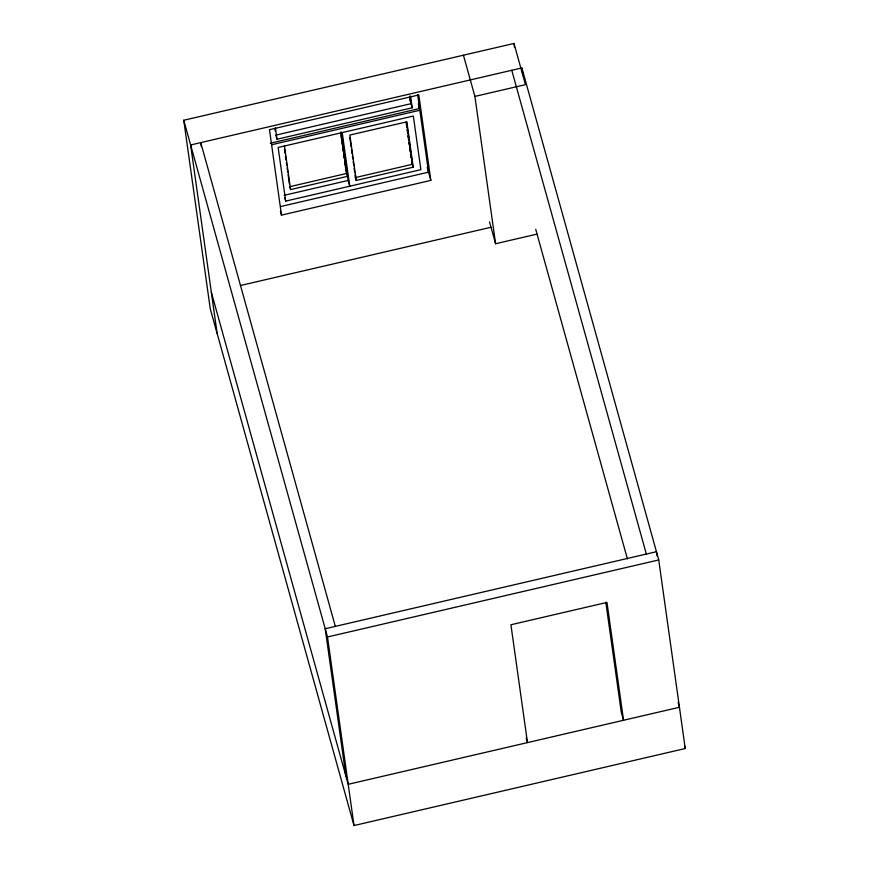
<?xml version="1.0" encoding="UTF-8"?>
<svg xmlns="http://www.w3.org/2000/svg" width="869" height="869" viewBox="0 0 869 869"><rect width="100%" height="100%" fill="white"/><g stroke="black" fill="none" stroke-linecap="round" stroke-linejoin="round"><path stroke-width="1.3" d="M217.141 333.533L190.637 144.971L521.878 67.934L658.735 559.951L685.239 748.524L354.009 825.55L210.265 308.81L183.761 120.248L513.981 43.45L525.452 84.662L474.898 96.416L495.602 243.733L537.075 234.087M275.853 135.119L411.037 103.672L409.962 96.014M276.016 135.705L277.005 139.236L412.188 107.799L410.57 96.307M270.259 143.233L419.597 108.506L418.282 103.791M271.823 144.699L419.846 110.276L418.532 105.562M289.79 186.683L346.764 173.431L340.952 132.066M289.953 187.259L290.594 189.572L347.567 176.32L346.286 171.704M284.087 195.34L348.632 180.328M356.247 180.437L413.22 167.196L406.844 121.823L349.87 135.064L356.247 180.437L355.28 176.983M285.695 201.108L420.878 169.672L413.34 116.044L278.156 147.48L285.695 201.108L284.717 197.578M280.524 206.572L428.536 172.149L417.631 94.558M281.491 215.121L430.828 180.394L418.825 94.949L269.488 129.677L281.491 215.121L280.405 211.221M240.376 285.532L491.115 227.233M354.009 825.55L327.504 636.977L658.735 559.951M511.765 70.291L646.34 554.064M678.135 702.565L679.449 707.268L348.208 784.305L211.341 292.288M684.511 745.906L685.239 748.524M535.738 229.383L627.396 558.865M463.427 55.203L474.898 96.416M489.508 221.845L495.602 243.733M409.896 99.555L412.188 107.799M427.211 167.38L430.828 180.394M411.624 161.428L413.22 167.196M526.169 737.9L527.483 742.615L510.918 624.757L606.975 602.413L623.54 720.271L621.248 712.026L605.812 602.206M335.325 626.386L200.75 142.614L201.315 146.633M183.761 120.248L327.504 636.977M657.007 555.726L656.443 551.706L325.212 628.743L345.916 776.06M521.878 67.934L522.812 74.636M513.981 43.45L514.546 47.469M409.907 96.47L410.809 102.857M406.42 121.606L412.417 164.306L355.443 177.558L355.073 174.886M406.562 123.452L407.126 127.45M407.507 130.122L407.876 132.794M408.256 135.455L408.821 139.464M409.19 142.136L409.755 146.133M410.125 148.805L410.505 151.478M410.874 154.139L411.439 158.147M411.819 160.819L412.188 163.481M406.181 122.725L406.746 126.722M407.116 129.394L407.68 133.402M408.05 136.064L408.615 140.072M408.995 142.744L409.364 145.405M409.744 148.078L410.309 152.086M410.679 154.747L411.059 157.419M349.816 137.519L351.13 146.861M351.51 149.533L352.064 153.531M352.445 156.203L352.825 158.875M353.194 161.547L353.759 165.544M354.128 168.217L354.693 172.225M342.212 132.588L349.751 186.216L348.143 180.448L341.365 132.186M341.093 133.913L346.535 172.605M341.082 135.857L341.647 139.855M342.017 142.527L342.397 145.199M342.777 147.86L343.331 151.869M343.711 154.541L344.276 158.538M344.645 161.21L345.96 170.552M284.402 145.525L290.594 189.572M284.532 149.316L285.097 153.324M285.477 155.985L286.031 159.994M286.412 162.666L286.792 165.327M287.161 167.999L287.726 172.008M288.095 174.669L289.41 184.011M275.386 127.743L277.005 139.236M274.962 128.731L275.321 131.284"/></g></svg>
